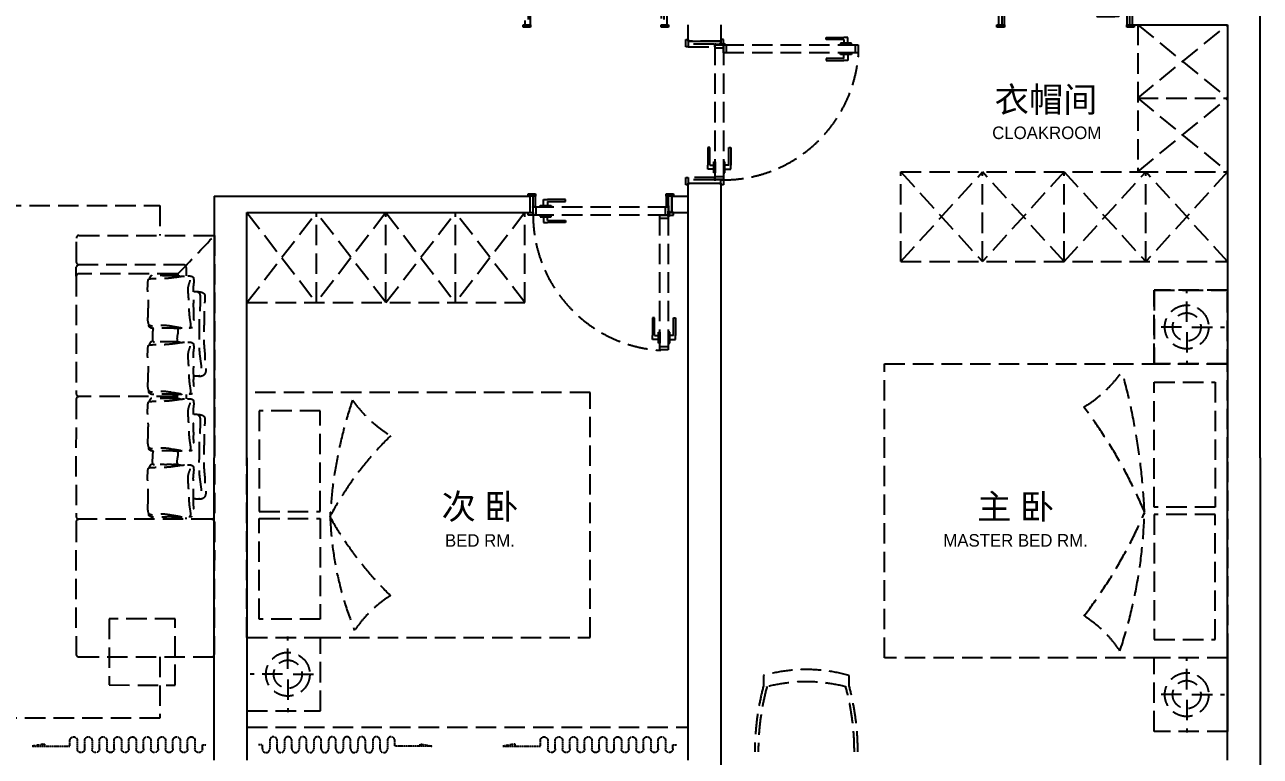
# Model space of a CAD drawing. Header units: millimetres. Extents: x 34817 to 170845, y 26625 to 47482.
# Drawn here: x 63363 to 70923, y 33650 to 38127 of the extents above; entities that cross this region are included whole.
import ezdxf

# ---------------------------------------------------------------- set-up
doc = ezdxf.new("R2010")
doc.units = ezdxf.units.MM
doc.linetypes.add('$0$DASH', pattern=[0.35, 0.25, -0.1])
doc.layers.get('0').update_dxf_attribs({"color": 142})
doc.layers.add('P-活动家具', color=142, linetype='Continuous')
doc.layers.add('Q-土建柱及剪力墙', color=2, linetype='Continuous')
doc.styles.add('Chen', font='framd.ttf')
doc.styles.add('TB3(中文)', font='微软雅黑.ttf')

# ---------------------------------------------------------------- blocks, each defined once
blk = doc.blocks.new('*U126')
at = {"attachment_point": 5}
for s, insert, char_height, style in [('\\A1;次 卧', (-6304.8, 86034), 120, 'TB3(中文)'), ('\\A1;BED RM.', (-6305.1, 85878.6), 60, 'Chen')]:
    blk.add_mtext(s, dxfattribs=dict(at, insert=insert, char_height=char_height, style=style))
blk = doc.blocks.new('*U176')
at = {"color": 0, "linetype": 'ByBlock'}
for points in [[(135, 25.8), (135, -25.8, -1), (90, -25.8), (90, 25.8, 1), (45, 25.8), (45, -25.8, -1), (0, -25.8), (0, 0), (-24.1, 0)], [(225, 25.8), (225, -25.8, -1), (180, -25.8), (180, 25.8, 1), (135, 25.8)], [(315, 25.8), (315, -25.8, -1), (270, -25.8), (270, 25.8, 1), (225, 25.8)], [(405, 25.8), (405, -25.8, -1), (360, -25.8), (360, 25.8, 1), (315, 25.8)], [(495, 25.8), (495, -25.8, -1), (450, -25.8), (450, 25.8, 1), (405, 25.8)], [(585, 25.8), (585, -25.8, -1), (540, -25.8), (540, 25.8, 1), (495, 25.8)], [(675, 25.8), (675, -25.8, -1), (630, -25.8), (630, 25.8, 1), (585, 25.8)], [(765, 25.8), (765, -25.8, -1), (720, -25.8), (720, 25.8, 1), (675, 25.8)], [(964.4, -9.3), (964.4, 4.2), (1040.5, -9.3), (810, -9.3), (810, 25.8, 1), (765, 25.8)]]:
    blk.add_lwpolyline(points, format="xyb", dxfattribs=at)
blk = doc.blocks.new('A$C23AA23B1')
at = {"color": 250}
for p, q in [((2.5, 3.3), (1.1, 4.7)), ((2.5, 1.8), (1.1, 3.2)), ((2.5, 0.3), (1.1, 1.7)), ((2.5, 4), (1.5, 5)), ((2.5, 2.5), (1.5, 3.5)), ((2.5, 1), (1.5, 2)), ((2.5, 6), (2.5, 4)), ((2.5, 3.3), (2.5, 2.5)), ((2.5, 1.8), (2.5, 1)), ((2.5, 0.3), (2.5, 0)), ((2.5, 0), (3.5, 0)), ((3.5, 6), (3.5, 4)), ((3.5, 4), (4.5, 5)), ((3.5, 3.3), (4.9, 4.7)), ((3.5, 2.5), (4.5, 3.5)), ((3.5, 3.3), (3.5, 2.5)), ((3.5, 1.8), (4.9, 3.2)), ((3.5, 1), (4.5, 2)), ((3.5, 1.8), (3.5, 1)), ((3.5, 0.3), (4.9, 1.7)), ((3.5, 0.3), (3.5, 0))]:
    blk.add_line(p, q, dxfattribs=at)
blk.add_circle((3, 9), 2, dxfattribs=at)
for centre, radius, start, end in [((3, 9), 3, 279.59407, 260.40593), ((1.3, 4.9), 0.25, 45, 225), ((1.3, 3.4), 0.25, 45, 225), ((1.3, 1.9), 0.25, 45, 225), ((4.7, 4.9), 0.25, 315, 135), ((4.7, 3.4), 0.25, 315, 135), ((4.7, 1.9), 0.25, 315, 135)]:
    blk.add_arc(centre, radius, start, end, dxfattribs=at)
blk = doc.blocks.new('*U166')
at = {"color": 8, "linetype": '$0$DASH', "ltscale": 500}
blk.add_line((68, 1077.1), (118, 1077.1), dxfattribs=at)
at = {"linetype": '$0$DASH', "ltscale": 500}
for p, q in [((875, 270.2), (875, 220.2)), ((892, 230.5), (892, 230.5)), ((65, 212.6), (65, 155)), ((895, 212.6), (895, 155))]:
    blk.add_line(p, q, dxfattribs=at)
at = {"color": 8, "linetype": '$0$DASH', "ltscale": 500, "elevation": 0}
for points in [[(118, 1095.1), (118, 270.2), (68, 270.2), (68, 1095.1), (118, 1095.1)], [(58.5, 1032.1), (22.4, 1032.1), (22.4, 1007.6)], [(35.2, 1007.6), (35.2, 897.9), (22.4, 897.9), (22.4, 1007.6)], [(35.2, 1007.6), (58.5, 1007.6)], [(58.5, 1032.1), (58.5, 986.1), (68, 986.1), (68, 1054.1), (58.5, 1054.1), (58.5, 1032.1)], [(127.5, 1032.1), (127.5, 986.1), (118, 986.1), (118, 1054.1), (127.5, 1054.1), (127.5, 1032.1)], [(127.5, 1032.1), (163.6, 1032.1), (163.6, 1007.6)], [(150.9, 1007.6), (127.5, 1007.6)], [(150.9, 1007.6), (150.9, 897.9), (163.6, 897.9), (163.6, 1007.6)]]:
    blk.add_lwpolyline(points, dxfattribs=at)
at = {"linetype": '$0$DASH', "ltscale": 500, "elevation": 0}
for points in [[(805.4, 303), (695.7, 303), (695.7, 315.8), (805.4, 315.8)], [(829.9, 279.7), (829.9, 315.8), (805.4, 315.8)], [(805.4, 303), (805.4, 279.7)], [(80, 155), (80, 218.6), (69, 218.6), (69, 212.6), (65, 212.6), (65, 255), (45, 255), (45, 155), (80, 155)], [(118, 288.2), (67.9, 288.2)], [(893, 220.2), (68, 220.2), (68, 270.2), (893, 270.2), (893, 220.2)], [(86, 220.2), (86, 270.2)], [(829.9, 279.7), (784, 279.7), (784, 270.2), (852, 270.2), (852, 279.7), (829.9, 279.7)], [(805.4, 187.3), (695.7, 187.3), (695.7, 174.5), (805.4, 174.5)], [(829.9, 210.6), (784, 210.6), (784, 220.2), (852, 220.2), (852, 210.6), (829.9, 210.6)], [(829.9, 210.6), (829.9, 174.5), (805.4, 174.5)], [(805.4, 187.3), (805.4, 210.6)]]:
    blk.add_lwpolyline(points, dxfattribs=at)
for points in [[(65, 270), (35, 270), (35, 255), (65, 255)], [(64, 244.9), (61.1, 244.9), (61.1, 270), (64, 270)], [(68.9, 245), (66, 245), (66, 270.2), (68.9, 270.2)], [(880, 155), (915, 155), (915, 255), (895, 255), (895, 212.6), (891, 212.6), (891, 218.6), (880, 218.6)], [(925, 255), (895, 255), (895, 270), (925, 270)], [(80, 140), (35, 140), (35, 155), (80, 155)], [(925, 140), (880, 140), (880, 155), (925, 155)]]:
    blk.add_lwpolyline(points, close=True, dxfattribs=at)
at = {"linetype": '$0$DASH', "ltscale": 500}
blk.add_circle((65, 273.9), 5.48, dxfattribs=at)
at = {"color": 8, "linetype": '$0$DASH', "ltscale": 500}
blk.add_arc((63.8, 268), 831, 0, 86.68397, dxfattribs=at)
at = {"linetype": '$0$DASH', "ltscale": 500}
blk.add_blockref('A$C23AA23B1', (64, 212.6), dxfattribs=at)
at = {"linetype": '$0$DASH', "ltscale": 500, "xscale": -1}
blk.add_blockref('A$C23AA23B1', (896, 212.6), dxfattribs=at)
blk = doc.blocks.new('*U178')
at = {"color": 8, "linetype": '$0$DASH', "ltscale": 500}
blk.add_line((68, 1077.1), (118, 1077.1), dxfattribs=at)
at = {"linetype": '$0$DASH', "ltscale": 500}
for p, q in [((875, 270.2), (875, 220.2)), ((892, 230.5), (892, 230.5)), ((65, 212.6), (65, 55)), ((895, 212.6), (895, 55))]:
    blk.add_line(p, q, dxfattribs=at)
at = {"color": 8, "linetype": '$0$DASH', "ltscale": 500, "elevation": 0}
for points in [[(118, 1095.1), (118, 270.2), (68, 270.2), (68, 1095.1), (118, 1095.1)], [(58.5, 1032.1), (22.4, 1032.1), (22.4, 1007.6)], [(35.2, 1007.6), (35.2, 897.9), (22.4, 897.9), (22.4, 1007.6)], [(35.2, 1007.6), (58.5, 1007.6)], [(58.5, 1032.1), (58.5, 986.1), (68, 986.1), (68, 1054.1), (58.5, 1054.1), (58.5, 1032.1)], [(127.5, 1032.1), (127.5, 986.1), (118, 986.1), (118, 1054.1), (127.5, 1054.1), (127.5, 1032.1)], [(127.5, 1032.1), (163.6, 1032.1), (163.6, 1007.6)], [(150.9, 1007.6), (127.5, 1007.6)], [(150.9, 1007.6), (150.9, 897.9), (163.6, 897.9), (163.6, 1007.6)]]:
    blk.add_lwpolyline(points, dxfattribs=at)
at = {"linetype": '$0$DASH', "ltscale": 500, "elevation": 0}
for points in [[(805.4, 303), (695.7, 303), (695.7, 315.8), (805.4, 315.8)], [(829.9, 279.7), (829.9, 315.8), (805.4, 315.8)], [(805.4, 303), (805.4, 279.7)], [(80, 55), (80, 218.6), (69, 218.6), (69, 212.6), (65, 212.6), (65, 255), (45, 255), (45, 55), (80, 55)], [(118, 288.2), (67.9, 288.2)], [(893, 220.2), (68, 220.2), (68, 270.2), (893, 270.2), (893, 220.2)], [(86, 220.2), (86, 270.2)], [(829.9, 279.7), (784, 279.7), (784, 270.2), (852, 270.2), (852, 279.7), (829.9, 279.7)], [(805.4, 187.3), (695.7, 187.3), (695.7, 174.5), (805.4, 174.5)], [(829.9, 210.6), (784, 210.6), (784, 220.2), (852, 220.2), (852, 210.6), (829.9, 210.6)], [(829.9, 210.6), (829.9, 174.5), (805.4, 174.5)], [(805.4, 187.3), (805.4, 210.6)]]:
    blk.add_lwpolyline(points, dxfattribs=at)
for points in [[(65, 270), (35, 270), (35, 255), (65, 255)], [(64, 244.9), (61.1, 244.9), (61.1, 270), (64, 270)], [(68.9, 245), (66, 245), (66, 270.2), (68.9, 270.2)], [(880, 55), (915, 55), (915, 255), (895, 255), (895, 212.6), (891, 212.6), (891, 218.6), (880, 218.6)], [(925, 255), (895, 255), (895, 270), (925, 270)], [(80, 40), (35, 40), (35, 55), (80, 55)], [(925, 40), (880, 40), (880, 55), (925, 55)]]:
    blk.add_lwpolyline(points, close=True, dxfattribs=at)
at = {"linetype": '$0$DASH', "ltscale": 500}
blk.add_circle((65, 273.9), 5.48, dxfattribs=at)
at = {"color": 8, "linetype": '$0$DASH', "ltscale": 500}
blk.add_arc((63.8, 268), 831, 0, 86.68397, dxfattribs=at)
at = {"linetype": '$0$DASH', "ltscale": 500}
blk.add_blockref('A$C23AA23B1', (64, 212.6), dxfattribs=at)
at = {"linetype": '$0$DASH', "ltscale": 500, "xscale": -1}
blk.add_blockref('A$C23AA23B1', (896, 212.6), dxfattribs=at)
blk = doc.blocks.new('*U167')
at = {"color": 8, "linetype": '$0$DASH', "ltscale": 500}
blk.add_line((68, 1027.1), (118, 1027.1), dxfattribs=at)
at = {"linetype": '$0$DASH', "ltscale": 500}
for p, q in [((825, 270.2), (825, 220.2)), ((842, 230.5), (842, 230.5)), ((65, 212.6), (65, 125.2)), ((845, 212.6), (845, 125.2))]:
    blk.add_line(p, q, dxfattribs=at)
at = {"color": 8, "linetype": '$0$DASH', "ltscale": 500, "elevation": 0}
for points in [[(58.5, 982.1), (58.5, 936.1), (68, 936.1), (68, 1004.1), (58.5, 1004.1), (58.5, 982.1)], [(118, 1045.1), (118, 270.2), (68, 270.2), (68, 1045.1), (118, 1045.1)], [(127.5, 982.1), (127.5, 936.1), (118, 936.1), (118, 1004.1), (127.5, 1004.1), (127.5, 982.1)], [(58.5, 982.1), (22.4, 982.1), (22.4, 957.6)], [(35.2, 957.6), (35.2, 847.9), (22.4, 847.9), (22.4, 957.6)], [(35.2, 957.6), (58.5, 957.6)], [(127.5, 982.1), (163.6, 982.1), (163.6, 957.6)], [(150.9, 957.6), (127.5, 957.6)], [(150.9, 957.6), (150.9, 847.9), (163.6, 847.9), (163.6, 957.6)]]:
    blk.add_lwpolyline(points, dxfattribs=at)
at = {"linetype": '$0$DASH', "ltscale": 500, "elevation": 0}
for points in [[(755.5, 303), (645.7, 303), (645.7, 315.8), (755.5, 315.8)], [(779.9, 279.7), (779.9, 315.8), (755.5, 315.8)], [(755.5, 303), (755.5, 279.7)], [(80, 125.2), (80, 218.6), (69, 218.6), (69, 212.6), (65, 212.6), (65, 255), (45, 255), (45, 125.2), (80, 125.2)], [(118, 288.2), (67.9, 288.2)], [(843, 220.2), (68, 220.2), (68, 270.2), (843, 270.2), (843, 220.2)], [(86, 220.2), (86, 270.2)], [(779.9, 279.7), (734, 279.7), (734, 270.2), (802, 270.2), (802, 279.7), (779.9, 279.7)], [(755.5, 187.3), (645.7, 187.3), (645.7, 174.5), (755.5, 174.5)], [(779.9, 210.6), (734, 210.6), (734, 220.2), (802, 220.2), (802, 210.6), (779.9, 210.6)], [(779.9, 210.6), (779.9, 174.5), (755.5, 174.5)], [(755.5, 187.3), (755.5, 210.6)]]:
    blk.add_lwpolyline(points, dxfattribs=at)
for points in [[(65, 270), (35, 270), (35, 255), (65, 255)], [(64, 244.9), (61.1, 244.9), (61.1, 270), (64, 270)], [(68.9, 245), (66, 245), (66, 270.2), (68.9, 270.2)], [(830, 125.2), (865, 125.2), (865, 255), (845, 255), (845, 212.6), (841, 212.6), (841, 218.6), (830, 218.6)], [(875, 255), (845, 255), (845, 270), (875, 270)], [(80, 110.2), (35, 110.2), (35, 125.2), (80, 125.2)], [(875, 110.2), (830, 110.2), (830, 125.2), (875, 125.2)]]:
    blk.add_lwpolyline(points, close=True, dxfattribs=at)
at = {"linetype": '$0$DASH', "ltscale": 500}
blk.add_circle((65, 273.9), 5.48, dxfattribs=at)
at = {"color": 8, "linetype": '$0$DASH', "ltscale": 500}
blk.add_arc((62.7, 267.3), 783.3, 0, 86.68397, dxfattribs=at)
at = {"linetype": '$0$DASH', "ltscale": 500}
blk.add_blockref('A$C23AA23B1', (64, 212.6), dxfattribs=at)
at = {"linetype": '$0$DASH', "ltscale": 500, "xscale": -1}
blk.add_blockref('A$C23AA23B1', (846, 212.6), dxfattribs=at)
blk = doc.blocks.new('*U128')
at = {"attachment_point": 5}
for s, insert, char_height, style in [('\\A1;主 卧', (-6304.8, 86034), 120, 'TB3(中文)'), ('\\A1;MASTER BED RM.', (-6305.1, 85878.6), 60, 'Chen')]:
    blk.add_mtext(s, dxfattribs=dict(at, insert=insert, char_height=char_height, style=style))
blk = doc.blocks.new('*U134')
at = {"attachment_point": 5}
for s, insert, char_height, style in [('\\A1;衣帽间 ', (-6323.6, 86031.3), 120, 'TB3(中文)'), ('\\A1;CLOAKROOM', (-6320.4, 85878.6), 60, 'Chen')]:
    blk.add_mtext(s, dxfattribs=dict(at, insert=insert, char_height=char_height, style=style))
blk = doc.blocks.new('A$C5650644B')
at = {"layer": 'P-活动家具', "linetype": '$0$DASH', "ltscale": 500}
for p, q in [((22189.2, 52075.5), (22189.2, 51175.6)), ((22189.2, 51625.5), (22739.2, 52075.5)), ((22189.2, 52075.5), (22739.2, 51625.5)), ((22189.2, 51625.5), (22739.2, 51625.5)), ((22189.2, 51175.6), (22739.2, 51625.5)), ((22189.2, 51625.5), (22739.2, 51175.6)), ((20739.3, 51175.6), (22189.2, 51175.6)), ((20739.3, 50625.6), (20739.3, 51175.6)), ((20739.3, 50625.6), (21239.3, 51175.6)), ((20739.3, 51175.6), (21239.3, 50625.6)), ((21239.3, 50625.6), (21239.3, 51175.6)), ((21739.3, 50625.6), (21239.3, 51175.6)), ((21739.3, 51175.6), (21239.3, 50625.6)), ((21739.3, 50625.6), (21739.3, 51175.6)), ((21739.3, 50625.6), (22239.2, 51175.6)), ((21739.3, 51175.6), (22239.2, 50625.6)), ((22189.2, 51175.6), (22739.2, 51175.6)), ((22239.2, 50625.6), (22239.2, 51175.6)), ((22739.2, 50625.6), (22239.2, 51175.6)), ((22739.2, 51175.6), (22239.2, 50625.6)), ((16739.3, 50375.5), (17164.3, 50925.5)), ((16739.3, 50925.5), (17164.3, 50375.5)), ((17164.3, 50375.5), (17164.3, 50925.5)), ((17589.3, 50375.5), (17164.3, 50925.5)), ((17589.3, 50925.5), (17164.3, 50375.5)), ((17589.3, 50375.5), (17589.3, 50925.5)), ((17589.3, 50375.5), (18014.3, 50925.5)), ((17589.3, 50925.5), (18014.3, 50375.5)), ((18014.3, 50375.5), (18014.3, 50925.5)), ((18439.3, 50375.5), (18014.3, 50925.5)), ((18439.3, 50925.5), (18014.3, 50375.5)), ((18439.3, 50375.5), (18439.3, 50925.5)), ((15695.1, 50622), (15695.1, 50770.2)), ((15711.3, 50786.3), (16540.5, 50785.9)), ((16540.5, 50785.9), (16539.6, 49064.5)), ((15695, 50536.6), (15695, 50591.5)), ((16352.7, 50606.4), (15711.2, 50606.7)), ((16354.1, 50606.4), (15711.2, 50606.7)), ((16368.1, 50590.7), (16368.1, 50537.8)), ((20739.3, 50625.6), (22739.2, 50625.6)), ((16315.3, 50551.5), (15711.2, 50551.8)), ((16315.3, 50551.4), (16315.3, 50538.5)), ((22289.2, 50000.6), (22289.2, 50450.6)), ((22289.2, 50450.6), (22739.2, 50450.6)), ((22739.2, 50450.6), (22289.2, 50450.6)), ((22489.2, 50257.6), (22489.2, 50456.8)), ((22739.2, 50450.6), (22739.2, 47750.6)), ((22739.2, 49964.8), (22739.2, 50450.6)), ((16739.3, 50375.5), (18439.3, 50375.5)), ((22457.2, 50225.6), (22308.1, 50225.6)), ((22521.3, 50225.6), (22720.4, 50225.6)), ((22489.2, 50193.6), (22489.2, 49994.4)), ((20639.2, 50000.6), (22289.2, 50000.6)), ((20639.2, 48200.6), (20639.2, 50000.6)), ((22259.3, 50000.6), (22739.2, 50000.6)), ((22739.2, 50000.6), (22289.2, 50000.6)), ((22739.2, 48200.6), (22739.2, 50000.6)), ((18839.3, 49825.6), (16739.3, 49825.6)), ((16739.3, 48325.6), (16739.3, 49825.6)), ((18839.3, 48325.6), (18839.3, 49825.6)), ((18839.3, 48325.6), (18839.3, 49825.6)), ((22290.8, 49122.1), (22290.8, 49887.7)), ((22290.8, 49887.7), (22664.1, 49887.7)), ((22664.1, 49887.7), (22664.1, 49122.1)), ((16311.6, 49800.4), (15710.8, 49800.8)), ((16311.6, 49811.2), (16311.6, 49787.7)), ((16367.4, 49811.9), (16367.3, 49786.5)), ((16814.4, 49712.6), (16814.4, 49097)), ((17187.7, 49712.6), (16814.4, 49712.6)), ((17187.7, 49097), (17187.7, 49712.6)), ((16814.4, 49097), (17187.7, 49097)), ((22664.1, 49122.1), (22290.8, 49122.1)), ((22290.8, 49079.1), (22290.8, 48313.5)), ((22664.1, 49079.1), (22290.8, 49079.1)), ((22664.1, 48313.5), (22664.1, 49079.1)), ((16523.4, 49049.2), (15710.4, 49049.7)), ((16523.4, 49049.2), (15710.4, 49049.7)), ((16308.7, 49060), (16308.7, 49049.4)), ((16366, 49060.7), (16366, 49049.3)), ((16539.6, 49034), (16539.1, 48220.6)), ((16814.4, 48438.5), (16814.4, 49054.1)), ((16814.4, 49054.1), (17187.7, 49054.1)), ((17187.7, 49054.1), (17187.7, 48438.5)), ((17187.7, 48438.5), (16814.4, 48438.5)), ((16739.3, 48361.3), (16739.3, 47875.6)), ((16739.3, 48325.6), (17189.3, 48325.6)), ((16989.3, 48132.6), (16989.3, 48331.7)), ((17189.3, 47875.6), (17189.3, 48325.6)), ((17189.3, 48325.6), (18839.3, 48325.6)), ((22290.8, 48313.5), (22664.1, 48313.5)), ((22739.2, 48236.4), (22739.2, 47750.6)), ((15709.1, 48207.4), (16523.9, 48207)), ((22289.2, 48200.6), (20639.2, 48200.6)), ((22289.2, 47750.6), (22289.2, 48200.6)), ((22739.2, 48200.6), (22289.2, 48200.6)), ((22489.2, 48007.6), (22489.2, 48206.8)), ((16957.2, 48100.6), (16758.1, 48100.6)), ((17021.3, 48100.6), (17170.4, 48100.6)), ((19899.5, 48093), (19899.5, 48029)), ((20423.7, 48029), (20423.7, 48093)), ((16989.3, 48068.5), (16989.3, 47869.4)), ((19920.8, 48023.9), (19920.8, 48025.6)), ((20402.5, 48025.6), (20402.5, 48023.9)), ((22457.2, 47975.6), (22308.1, 47975.6)), ((22489.2, 47943.6), (22489.2, 47744.4)), ((22521.3, 47975.6), (22720.4, 47975.6)), ((16739.3, 47875.6), (17189.3, 47875.6)), ((16739.3, 47875.6), (17189.3, 47875.6)), ((16739.3, 47775.6), (19439.3, 47775.6)), ((22739.2, 47750.6), (22289.2, 47750.6)), ((22739.2, 47750.6), (22289.2, 47750.6))]:
    blk.add_line(p, q, dxfattribs=at)
at = {"layer": 'P-活动家具', "linetype": '$0$DASH', "ltscale": 500, "extrusion": (0, 0, -1)}
for p, q in [((22739.2, 50450.6), (22289.2, 50450.6)), ((22289.2, 50450.6), (22289.2, 50000.6)), ((17189.3, 47875.6), (17189.3, 48325.6)), ((22289.2, 47750.6), (22289.2, 48200.6)), ((16739.3, 47875.6), (17189.3, 47875.6)), ((22739.2, 47750.6), (22289.2, 47750.6))]:
    blk.add_line(p, q, dxfattribs=at)
at = {"layer": 'P-活动家具', "linetype": '$0$DASH', "ltscale": 500}
for points in [[(14608.6, 47832.6), (13833.4, 47832.6), (13833.4, 50968.5), (16205.9, 50968.5), (16205.9, 50786.1)], [(16205.9, 48207.2), (16205.9, 47832.6), (15124.5, 47832.6)]]:
    blk.add_lwpolyline(points, dxfattribs=at)
blk.add_lwpolyline([(15895.8, 48439.7), (15895.6, 48034.7), (16300.6, 48034.5), (16300.8, 48439.5)], close=True, dxfattribs=at)
for centre, radius in [((22489.2, 50225.6), 133.9), ((22489.2, 50225.6), 86.2), ((16989.3, 48100.6), 133.9), ((16989.3, 48100.6), 86.2), ((22489.2, 47975.6), 133.9), ((22489.2, 47975.6), 86.2)]:
    blk.add_circle(centre, radius, dxfattribs=at)
for centre, radius, start, end in [((15711.3, 50770.1), 16.2, 89.97087, 179.97087), ((9543.9, 57276.9), 9543.9, 315.19463, 317.14655), ((15711.2, 50590.5), 16.2, 89.97087, 176.64751), ((15711.2, 50622.9), 16.2, 183.29423, 269.97087), ((16350.1, 50588.8), 18.1, 5.94727, 77.3725), ((54754, 50156.5), 39060.8, 179.44238, 180.49936), ((15711.2, 50535.6), 16.2, 89.97087, 176.64751), ((21448.3, 50413.6), 793, 301.24116, 324.47176), ((18380.9, 48919.8), 3853.8, 2.5985, 15.54718), ((54753.6, 49405.4), 39060.8, 179.44238, 180.49936), ((15710.8, 49817), 16.2, 183.29423, 269.97087), ((15710.8, 49784.6), 16.2, 89.97087, 176.64751), ((19902.6, 48923.1), 2658.8, 161.25151, 176.84463), ((18030.2, 50238.5), 793, 215.52824, 238.75884), ((19483.6, 47932.2), 2982.8, 22.84764, 37.19879), ((19065.5, 48083.4), 2067.5, 134.40098, 151.64344), ((15710.4, 49065.9), 16.2, 183.29423, 269.97087), ((16523.4, 49065.4), 16.2, 269.97087, 356.64751), ((19109.1, 50111.2), 2136.5, 209.30953, 225.72186), ((19282.7, 49138.2), 2036, 181.95499, 202.22908), ((19395.8, 50327), 3094.4, 322.81048, 336.44447), ((19280.4, 49175.8), 2951.4, 341.5761, 358.40853), ((64300.2, 48607.8), 48607.8, 179.49711, 180.45587), ((15710.4, 49033.5), 16.2, 89.97087, 176.64751), ((16523.4, 49033), 16.2, 3.29423, 89.97087), ((17993.5, 47975.4), 713.3, 121.80894, 146.60834), ((21485, 47850.4), 713.3, 33.39166, 58.19106), ((15709.1, 48222.8), 15.3, 186.41732, 269.9477), ((16523.9, 48222.3), 15.3, 269.99404, 353.52442), ((20161.6, 47161.5), 967.6, 74.28272, 105.71728), ((21408.5, 47625.2), 1562.1, 165.0167, 179.95787), ((21403.5, 47625.2), 1535.9, 164.88839, 179.95757), ((20161.6, 47089.1), 965.4, 75.55334, 104.44666), ((18919.7, 47625.2), 1535.9, 0.04243, 15.11161), ((18914.7, 47625.2), 1562.1, 0.04213, 14.9833)]:
    blk.add_arc(centre, radius, start, end, dxfattribs=at)
for points, knots in [([(16132.9, 50266), (16136.1, 50251.2), (16137.5, 50227.4), (16194.5, 50230.1), (16216.6, 50237.3), (16272, 50231.6), (16344.6, 50217.5), (16363.7, 50217.2), (16394.4, 50212.1), (16394.6, 50244.8), (16382.5, 50304.7), (16383.3, 50385.6), (16375.3, 50459.1), (16382.6, 50492.5), (16395.6, 50519.6), (16379.7, 50538.6), (16368.3, 50537.6), (16334.3, 50536.7), (16265.3, 50523.7), (16195.7, 50523), (16161.6, 50522.4), (16136.8, 50520.4), (16132.4, 50504.3), (16132.4, 50472.7), (16129.8, 50451.2), (16137.7, 50410.7), (16135.3, 50330.2), (16132.9, 50266)], [860.566893, 860.566893, 860.566893, 860.566893, 863.856999, 876.615985, 887.271485, 892.405787, 913.911554, 915.699344, 970.907395, 1027.779074, 1062.93192, 1206.910312, 1274.950314, 1321.388091, 1363.778816, 1374.266501, 1393.515085, 1453.200257, 1528.520836, 1611.862473, 1657.880021, 1670.27453, 1686.670864, 1729.33617, 1766.950466, 1806.726085, 1809.239195, 1809.239195, 1809.239195, 1809.239195]), ([(16332.3, 50535), (16323.6, 50537), (16308.4, 50540.6), (16284.3, 50538), (16262.7, 50540.2), (16241.9, 50538.1), (16212.4, 50541.1), (16184, 50537.7), (16151, 50541.8), (16143.8, 50529.4), (16141.4, 50522.8), (16141.1, 50520.1)], [0, 0, 0, 0, 32.67411, 57.427239, 88.809311, 112.771356, 134.733956, 197.155587, 226.801864, 238.880011, 248.813548, 248.813548, 248.813548, 248.813548]), ([(16376.7, 50538), (16381.6, 50538.3), (16391, 50538.6), (16402.3, 50535.5), (16411.8, 50529.8), (16412.3, 50520.9), (16415.3, 50501.7), (16406.7, 50465.4), (16413.2, 50411.4), (16409.9, 50361.4), (16412, 50324.1), (16410.2, 50292.7), (16413.4, 50263.5), (16419.3, 50235.9), (16411, 50223.8), (16400.4, 50218.9), (16392.8, 50219.7), (16386.2, 50219.1)], [0, 0, 0, 0, 18.149846, 34.385186, 43.74258, 56.192618, 64.307591, 116.845416, 189.334049, 265.331598, 301.635561, 327.585093, 381.054238, 413.826158, 423.065255, 433.378806, 454.582879, 454.582879, 454.582879, 454.582879]), ([(16413.8, 50442.9), (16437.4, 50443.1), (16485.9, 50439.8), (16479.4, 50386.5), (16475.5, 50202.4), (16473.8, 50120.7), (16483, 50050.5), (16481.2, 50002.6), (16492.8, 49944.8), (16464.5, 49922.5), (16429.9, 49924.9), (16421.6, 49922.5), (16411.1, 49928.4)], [860.566893, 860.566893, 860.566893, 860.566893, 913.911554, 970.907395, 1062.93192, 1206.910312, 1274.950314, 1321.388091, 1363.778816, 1374.266501, 1393.515085, 1452.211353, 1452.211353, 1452.211353, 1452.211353]), ([(16343.3, 50218.3), (16331.4, 50216.8), (16310.6, 50214.3), (16275.4, 50220), (16231.5, 50217.4), (16188.3, 50219.4), (16149.5, 50215.6), (16138.7, 50230.1), (16139.4, 50235.9), (16140.2, 50239)], [0, 0, 0, 0, 44.348381, 77.03785, 131.53783, 204.208419, 247.214906, 255.792195, 267.394273, 267.394273, 267.394273, 267.394273]), ([(16167.5, 50217.3), (16167.5, 50217.2), (16163.5, 50213), (16160.8, 50190.7), (16160.6, 50168.5), (16159.5, 50135.8), (16171.2, 50135.1), (16174.3, 50134.9)], [14.79292, 14.79292, 14.79292, 14.79292, 15.167625, 37.54541, 87.427754, 116.441357, 127.266775, 127.266775, 127.266775, 127.266775]), ([(16315.5, 50215.8), (16316.3, 50207.6), (16317.6, 50193.1), (16311.9, 50171.1), (16310.2, 50151.7), (16312.3, 50138.8), (16313.1, 50134.1)], [1.776505, 1.776505, 1.776505, 1.776505, 32.142653, 54.94753, 85.612028, 103.219128, 103.219128, 103.219128, 103.219128]), ([(16132.7, 49861.4), (16135.9, 49846.5), (16137.3, 49822.8), (16194.3, 49825.5), (16216.4, 49832.7), (16271.8, 49827), (16344.3, 49812.9), (16363.5, 49812.5), (16394.2, 49807.5), (16394.4, 49840.1), (16382.3, 49900.1), (16383.1, 49981), (16375.1, 50054.5), (16382.4, 50087.9), (16395.4, 50114.9), (16379.5, 50134), (16368.1, 50133), (16334.1, 50132.1), (16265.1, 50119.1), (16195.5, 50118.4), (16161.4, 50117.8), (16136.6, 50115.8), (16132.2, 50099.7), (16132.2, 50068.1), (16129.6, 50046.5), (16137.5, 50006.1), (16135.1, 49925.6), (16132.7, 49861.4)], [860.566893, 860.566893, 860.566893, 860.566893, 863.856999, 876.615985, 887.271485, 892.405787, 913.911554, 915.699344, 970.907395, 1027.779074, 1062.93192, 1206.910312, 1274.950314, 1321.388091, 1363.778816, 1374.266501, 1393.515085, 1453.200257, 1528.520836, 1611.862473, 1657.880021, 1670.27453, 1686.670864, 1729.33617, 1766.950466, 1806.726085, 1809.239195, 1809.239195, 1809.239195, 1809.239195]), ([(16332.1, 50130.4), (16323.4, 50132.4), (16308.2, 50135.9), (16284.1, 50133.4), (16262.5, 50135.6), (16241.7, 50133.5), (16212.2, 50136.5), (16183.8, 50133.1), (16150.8, 50137.2), (16143.6, 50124.8), (16141.2, 50118.2), (16140.9, 50115.5)], [0, 0, 0, 0, 32.67411, 57.427239, 88.809311, 112.771356, 134.733956, 197.155587, 226.801864, 238.880011, 248.813548, 248.813548, 248.813548, 248.813548]), ([(16376.5, 50133.4), (16381.4, 50133.6), (16390.8, 50134), (16402.1, 50130.8), (16411.6, 50125.2), (16412.1, 50116.3), (16415.1, 50097.1), (16406.4, 50060.8), (16413, 50006.7), (16409.7, 49956.8), (16411.8, 49919.5), (16410, 49888.1), (16413.2, 49858.9), (16419.1, 49831.3), (16410.8, 49819.2), (16400.2, 49814.3), (16392.6, 49815.1), (16386, 49814.5)], [0, 0, 0, 0, 18.149846, 34.385186, 43.74258, 56.192618, 64.307591, 116.845416, 189.334049, 265.331598, 301.635561, 327.585093, 381.054238, 413.826158, 423.065255, 433.378806, 454.582879, 454.582879, 454.582879, 454.582879]), ([(16343.1, 49813.7), (16331.1, 49812.2), (16310.4, 49809.7), (16275.1, 49815.4), (16231.3, 49812.8), (16188.1, 49814.7), (16149.3, 49810.9), (16138.5, 49825.5), (16139.2, 49831.3), (16140, 49834.4)], [0, 0, 0, 0, 44.348381, 77.03785, 131.53783, 204.208419, 247.214906, 255.792195, 267.394273, 267.394273, 267.394273, 267.394273]), ([(16132.6, 49514.7), (16135.7, 49499.9), (16137.1, 49476.2), (16194.2, 49478.9), (16216.2, 49486.1), (16271.7, 49480.3), (16344.2, 49466.2), (16363.3, 49465.9), (16394, 49460.8), (16394.3, 49493.5), (16382.1, 49553.5), (16382.9, 49634.4), (16374.9, 49707.9), (16382.2, 49741.2), (16395.3, 49768.3), (16379.3, 49787.3), (16367.9, 49786.3), (16333.9, 49785.4), (16264.9, 49772.5), (16195.3, 49771.7), (16161.2, 49771.1), (16136.4, 49769.2), (16132.1, 49753.1), (16132, 49721.5), (16129.5, 49699.9), (16137.3, 49659.5), (16134.9, 49578.9), (16132.6, 49514.7)], [860.566893, 860.566893, 860.566893, 860.566893, 863.856999, 876.615985, 887.271485, 892.405787, 913.911554, 915.699344, 970.907395, 1027.779074, 1062.93192, 1206.910312, 1274.950314, 1321.388091, 1363.778816, 1374.266501, 1393.515085, 1453.200257, 1528.520836, 1611.862473, 1657.880021, 1670.27453, 1686.670864, 1729.33617, 1766.950466, 1806.726085, 1809.239195, 1809.239195, 1809.239195, 1809.239195]), ([(16331.9, 49783.8), (16323.2, 49785.8), (16308, 49789.3), (16283.9, 49786.8), (16262.3, 49789), (16241.5, 49786.8), (16212, 49789.8), (16183.7, 49786.5), (16150.6, 49790.5), (16143.4, 49778.2), (16141, 49771.6), (16140.7, 49768.9)], [0, 0, 0, 0, 32.67411, 57.427239, 88.809311, 112.771356, 134.733956, 197.155587, 226.801864, 238.880011, 248.813548, 248.813548, 248.813548, 248.813548]), ([(16376.3, 49786.8), (16381.2, 49787), (16390.6, 49787.4), (16401.9, 49784.2), (16411.4, 49778.6), (16411.9, 49769.7), (16414.9, 49750.5), (16406.3, 49714.2), (16412.8, 49660.1), (16409.5, 49610.1), (16411.6, 49572.9), (16409.9, 49541.5), (16413, 49512.2), (16419, 49484.7), (16410.6, 49472.6), (16400, 49467.7), (16392.4, 49468.5), (16385.8, 49467.9)], [0, 0, 0, 0, 18.149846, 34.385186, 43.74258, 56.192618, 64.307591, 116.845416, 189.334049, 265.331598, 301.635561, 327.585093, 381.054238, 413.826158, 423.065255, 433.378806, 454.582879, 454.582879, 454.582879, 454.582879]), ([(16413.4, 49691.7), (16437.1, 49691.9), (16485.6, 49688.5), (16479, 49635.2), (16475.1, 49451.1), (16473.4, 49369.5), (16482.6, 49299.3), (16480.9, 49251.4), (16492.4, 49193.5), (16464.1, 49171.3), (16429.5, 49173.6), (16421.2, 49171.3), (16410.8, 49177.2)], [860.566893, 860.566893, 860.566893, 860.566893, 913.911554, 970.907395, 1062.93192, 1206.910312, 1274.950314, 1321.388091, 1363.778816, 1374.266501, 1393.515085, 1452.211353, 1452.211353, 1452.211353, 1452.211353]), ([(16342.9, 49467), (16331, 49465.6), (16310.2, 49463.1), (16275, 49468.8), (16231.1, 49466.2), (16187.9, 49468.1), (16149.1, 49464.3), (16138.3, 49478.9), (16139, 49484.7), (16139.8, 49487.8)], [0, 0, 0, 0, 44.348381, 77.03785, 131.53783, 204.208419, 247.214906, 255.792195, 267.394273, 267.394273, 267.394273, 267.394273]), ([(16167.1, 49466.1), (16167.1, 49466), (16163.1, 49461.7), (16160.5, 49439.5), (16160.2, 49417.3), (16159.1, 49384.6), (16170.8, 49383.9), (16174, 49383.7)], [14.79292, 14.79292, 14.79292, 14.79292, 15.167625, 37.54541, 87.427754, 116.441357, 127.266775, 127.266775, 127.266775, 127.266775]), ([(16315.1, 49464.6), (16315.9, 49456.3), (16317.2, 49441.9), (16311.5, 49419.8), (16309.8, 49400.5), (16311.9, 49387.6), (16312.7, 49382.9)], [1.776505, 1.776505, 1.776505, 1.776505, 32.142653, 54.94753, 85.612028, 103.219128, 103.219128, 103.219128, 103.219128]), ([(16132.4, 49110.1), (16135.5, 49095.3), (16136.9, 49071.6), (16193.9, 49074.3), (16216, 49081.4), (16271.5, 49075.7), (16344, 49061.6), (16363.1, 49061.3), (16393.8, 49056.2), (16394.1, 49088.9), (16381.9, 49148.9), (16382.7, 49229.8), (16374.7, 49303.3), (16382, 49336.6), (16395.1, 49363.7), (16379.1, 49382.7), (16367.7, 49381.7), (16333.7, 49380.8), (16264.7, 49367.9), (16195.1, 49367.1), (16161, 49366.5), (16136.2, 49364.6), (16131.9, 49348.5), (16131.8, 49316.9), (16129.3, 49295.3), (16137.1, 49254.8), (16134.7, 49174.3), (16132.4, 49110.1)], [860.566893, 860.566893, 860.566893, 860.566893, 863.856999, 876.615985, 887.271485, 892.405787, 913.911554, 915.699344, 970.907395, 1027.779074, 1062.93192, 1206.910312, 1274.950314, 1321.388091, 1363.778816, 1374.266501, 1393.515085, 1453.200257, 1528.520836, 1611.862473, 1657.880021, 1670.27453, 1686.670864, 1729.33617, 1766.950466, 1806.726085, 1809.239195, 1809.239195, 1809.239195, 1809.239195]), ([(16331.7, 49379.2), (16323, 49381.2), (16307.8, 49384.7), (16283.7, 49382.2), (16262.1, 49384.4), (16241.3, 49382.2), (16211.8, 49385.2), (16183.5, 49381.8), (16150.4, 49385.9), (16143.2, 49373.6), (16140.8, 49366.9), (16140.5, 49364.3)], [0, 0, 0, 0, 32.67411, 57.427239, 88.809311, 112.771356, 134.733956, 197.155587, 226.801864, 238.880011, 248.813548, 248.813548, 248.813548, 248.813548]), ([(16376.1, 49382.2), (16381, 49382.4), (16390.4, 49382.8), (16401.7, 49379.6), (16411.2, 49374), (16411.7, 49365.1), (16414.7, 49345.9), (16406.1, 49309.6), (16412.6, 49255.5), (16409.3, 49205.5), (16411.4, 49168.3), (16409.6, 49136.9), (16412.8, 49107.6), (16418.8, 49080.1), (16410.4, 49068), (16399.8, 49063), (16392.2, 49063.9), (16385.6, 49063.3)], [0, 0, 0, 0, 18.149846, 34.385186, 43.74258, 56.192618, 64.307591, 116.845416, 189.334049, 265.331598, 301.635561, 327.585093, 381.054238, 413.826158, 423.065255, 433.378806, 454.582879, 454.582879, 454.582879, 454.582879]), ([(16342.7, 49062.4), (16330.8, 49061), (16310, 49058.5), (16274.8, 49064.2), (16230.9, 49061.6), (16187.7, 49063.5), (16148.9, 49059.7), (16138.1, 49074.3), (16138.8, 49080.1), (16139.6, 49083.2)], [0, 0, 0, 0, 44.348381, 77.03785, 131.53783, 204.208419, 247.214906, 255.792195, 267.394273, 267.394273, 267.394273, 267.394273])]:
    blk.add_open_spline(points, degree=3, knots=knots, dxfattribs=at)
for points in [[(16436.3, 50442.4), (16437.9, 50440.7), (16444.2, 50435.7), (16449, 50429.5), (16451.8, 50420.5), (16453.2, 50407.7), (16453.4, 50387.9), (16452.3, 50358.8), (16450.3, 50326.5), (16448.5, 50296.7), (16446.9, 50258.6), (16446.5, 50190.4), (16445.5, 50128), (16449.4, 50058.2), (16454.8, 50017.8), (16458.4, 49990.1), (16460.3, 49968.9), (16460.3, 49949.1), (16457.8, 49938), (16453.3, 49930.8), (16446.1, 49924.8), (16437, 49923.8)], [(16435.9, 49691.2), (16437.5, 49689.4), (16443.8, 49684.5), (16448.6, 49678.2), (16451.5, 49669.2), (16452.8, 49656.5), (16453, 49636.7), (16451.9, 49607.6), (16449.9, 49575.2), (16448.2, 49545.4), (16446.5, 49507.4), (16446.1, 49439.1), (16445.1, 49376.7), (16449, 49306.9), (16454.4, 49266.5), (16458, 49238.8), (16459.9, 49217.6), (16459.9, 49197.9), (16457.4, 49186.8), (16452.9, 49179.6), (16445.7, 49173.6), (16436.6, 49172.5)]]:
    blk.add_spline(points, degree=3, dxfattribs=at)
at = {"layer": 'Q-土建柱及剪力墙'}
for p, q in [((22939.3, 49425.6), (22939.3, 55075.3)), ((19439.3, 51975.6), (19439.3, 52075.6)), ((19639.3, 52075.6), (19639.3, 51975.6)), ((22158.3, 52075.5), (22739.2, 52075.5)), ((22739.2, 52075.5), (22739.2, 49425.6)), ((19439.3, 51975.6), (19639.3, 51975.6)), ((19439.3, 47575.6), (19439.3, 51105.6)), ((19439.3, 51105.6), (19639.3, 51105.6)), ((19639.3, 51105.6), (19639.3, 47325.6)), ((16539.3, 51025.5), (16539.3, 49425.6)), ((16539.3, 51025.5), (18469.3, 51025.5)), ((18469.3, 51025.5), (18469.3, 50925.5)), ((19339.3, 51025.5), (19439.3, 51025.5)), ((19339.3, 51025.5), (19339.3, 50925.5)), ((16739.3, 49425.6), (16739.3, 50925.5)), ((16739.3, 50925.5), (18469.3, 50925.5)), ((19339.3, 50925.5), (19439.3, 50925.5)), ((16539.3, 47575.6), (16539.3, 49425.6)), ((16739.3, 49425.6), (16739.3, 47575.6)), ((22739.3, 47575.6), (22739.3, 49425.6)), ((22939.3, 49425.6), (22939.3, 47325.6))]:
    blk.add_line(p, q, dxfattribs=at)
for name, p in [('*U178', (18394.3, 52020.6)), ('*U167', (21293.2, 51950.5))]:
    blk.add_blockref(name, p)
at = {"rotation": 270}
blk.add_blockref('*U178', (19384.2, 52020.6), dxfattribs=at)
at = {"layer": 'P-活动家具', "linetype": '$0$DASH', "ltscale": 500, "xscale": 1.28, "yscale": 1.28, "zscale": 1.28}
for name, p in [('*U134', (29722.8, -58511)), ('*U126', (26235.2, -61005.3)), ('*U128', (29512.6, -61005.3))]:
    blk.add_blockref(name, p, dxfattribs=at)
at = {"layer": 'P-活动家具', "linetype": '$0$DASH', "ltscale": 500, "rotation": 179.9999999999999}
blk.add_blockref('*U166', (19384.3, 51180.5), dxfattribs=at)
at = {"layer": 'P-活动家具', "linetype": '$0$DASH', "ltscale": 500, "xscale": -1, "rotation": 359.9999999998137}
for p in [(16466.1, 47669.3), (19345, 47669.3)]:
    blk.add_blockref('*U176', p, dxfattribs=at)
at = {"layer": 'P-活动家具', "linetype": '$0$DASH', "ltscale": 500}
blk.add_blockref('*U176', (16833.5, 47669.3), dxfattribs=at)

msp = doc.modelspace()

# ---------------------------------------------------------------- block references
msp.add_blockref('A$C5650644B', (47984.1, -13948.3))

doc.saveas('drawing.dxf')
